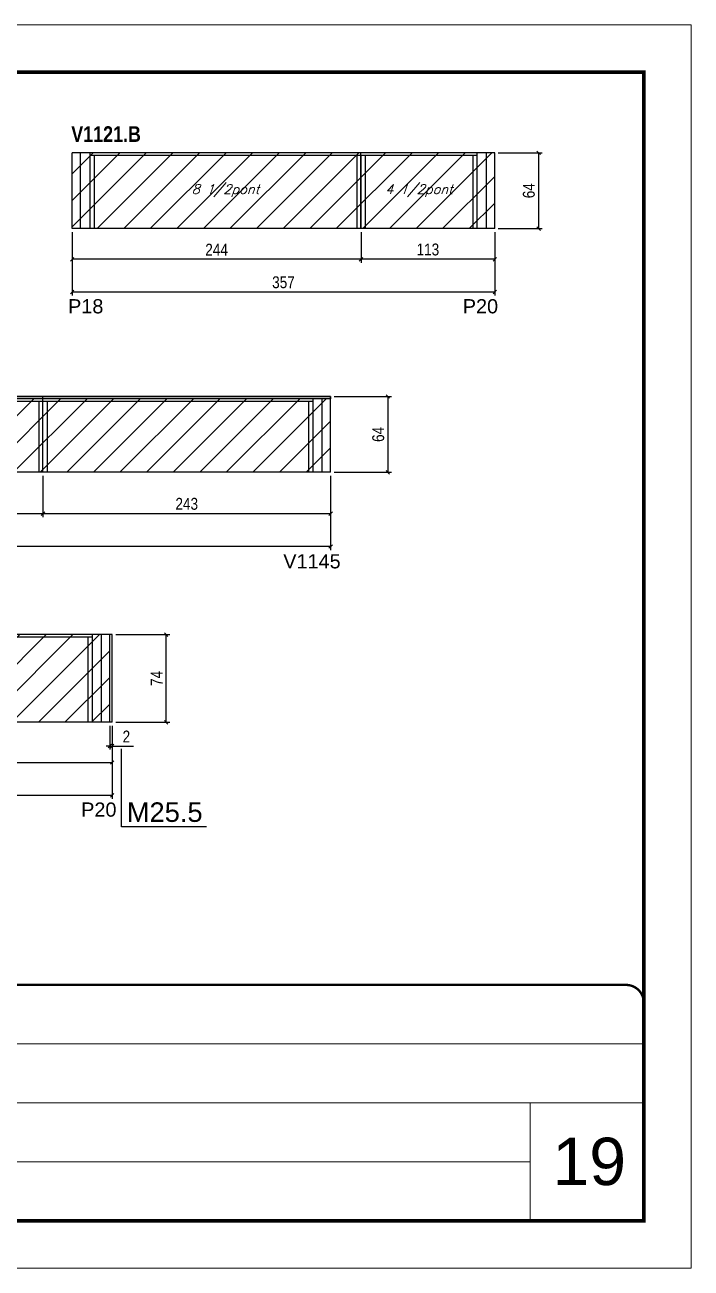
# Model space of a CAD drawing. Extents: x 3309 to 9563, y -2522 to 14608.
# Drawn here: x 7415 to 7978, y 8964 to 10014 of the extents above; entities that cross this region are included whole.
import ezdxf

# ---------------------------------------------------------------- set-up
doc = ezdxf.new("R2010")
doc.units = 0
doc.linetypes.add('CONTINUO', pattern=[0])
doc.linetypes.add('DASHED', pattern=[0.75, 0.5, -0.25])
for name, color, linetype in [('5', 5, 'Continuous'), ('COTA', 241, 'Continuous'), ('NOMENCLATURA', 7, 'Continuous'), ('Painéis', 200, 'Continuous'), ('SARR_2.2x7', 40, 'Continuous'), ('SARR_3.5x7', 81, 'Continuous'), ('texto', 7, 'Continuous')]:
    doc.layers.add(name, color=color, linetype=linetype)
for name, color, linetype, lineweight in [('CARIMBO', 255, 'Continuous', 9), ('Folhas', 255, 'Continuous', 9), ('Hachura', 251, 'Continuous', 9), ('SARRAFO DE PRESSAO', 251, 'DASHED', 9)]:
    doc.layers.add(name, color=color, linetype=linetype, lineweight=lineweight)
doc.styles.add('ARIAL', font='arial.ttf')
doc.styles.add('COTA TECNICA', font='techl___.ttf', dxfattribs={"height": 10})
doc.styles.add('Romans', font='romans.shx')
doc.styles.get("Standard").update_dxf_attribs({"font": 'arial.ttf'})
doc.styles.add('TECNICA', font='techb___.ttf', dxfattribs={"height": 10})
doc.dimstyles.new('PAINEL', dxfattribs={"dimtxt": 10, "dimasz": 3, "dimexe": 3, "dimexo": 3, "dimgap": 3, "dimtad": 1, "dimdec": 1, "dimzin": 12, "dimdsep": 46, "dimtxsty": 'COTA TECNICA', "dimblk1": 'OBLIQUE', "dimblk2": 'OBLIQUE', "dimsah": 1, "dimcen": 0.9, "dimclrd": 4, "dimclre": 4, "dimclrt": 240, "dimadec": 1, "dimazin": 3, "dimtfac": 1, "dimtdec": 1, "dimtmove": 0, "dimatfit": 3, "dimfxl": 1, "dimtolj": 1, "dimtzin": 12, "dimarcsym": 0})

# ---------------------------------------------------------------- blocks, each defined once
blk = doc.blocks.new('9999999999')
at = {"color": 30, "linetype": 'CONTINUO'}
for p, q in [((98564.6, 34379.6), (99584, 34379.6)), ((98564.6, 34329.8), (99488, 34329.8)), ((99584, 34329.8), (99488, 34329.8)), ((99488, 34329.8), (99488, 34230.2)), ((98564.6, 34280), (99488, 34280))]:
    blk.add_line(p, q, dxfattribs=at)
at = {"color": 30, "linetype": 'CONTINUO', "const_width": 2}
blk.add_lwpolyline([(99584, 34230.2), (99584, 34414.4, 0.414214), (99569, 34429.4), (98229, 34429.4, 0.414214), (98214, 34414.4), (98214, 34245.2, 0.414214), (98229, 34230.2), (99584, 34230.2)], format="xyb", dxfattribs=at)
at = {"layer": 'Folhas'}
blk.add_lwpolyline([(98139, 34190.2), (99624, 34190.2), (99624, 35240.2), (98139, 35240.2)], close=True, dxfattribs=at)
at = {"layer": 'Folhas', "color": 30, "const_width": 3}
blk.add_lwpolyline([(98214, 34230.2), (99584, 34230.2), (99584, 35200.2), (98214, 35200.2)], close=True, dxfattribs=at)
blk = doc.blocks.new('_Oblique')
at = {"color": 0, "linetype": 'ByBlock', "lineweight": -2}
blk.add_line((-0.5, -0.5), (0.5, 0.5), dxfattribs=at)
blk = doc.blocks.new('*D615')
at = {"layer": 'COTA', "color": 4, "linetype": 'ByBlock', "lineweight": -2, "transparency": 16777216}
for p, q in [((7699, 9838.5), (7699, 9812.6)), ((7812, 9838.5), (7812, 9812.6)), ((7812, 9815.6), (7699, 9815.6))]:
    blk.add_line(p, q, dxfattribs=at)
at = {"layer": 'Defpoints', "color": 0, "linetype": 'ByBlock', "transparency": 16777216}
for p in [(7699, 9841.5), (7812, 9841.5), (7699, 9815.6)]:
    blk.add_point(p, dxfattribs=at)
at = {"layer": 'COTA', "color": 4, "linetype": 'ByBlock', "lineweight": -2, "transparency": 16777216, "xscale": 3, "yscale": 3, "zscale": 3, "rotation": 180}
blk.add_blockref('_Oblique', (7699, 9815.6), dxfattribs=at)
at = {"layer": 'COTA', "color": 4, "linetype": 'ByBlock', "lineweight": -2, "transparency": 16777216, "xscale": 3, "yscale": 3, "zscale": 3}
blk.add_blockref('_Oblique', (7812, 9815.6), dxfattribs=at)
at = {"layer": 'COTA', "color": 240, "linetype": 'ByBlock', "transparency": 16777216, "insert": (7755.5, 9823.8), "char_height": 10, "attachment_point": 5, "style": 'COTA TECNICA'}
blk.add_mtext('\\A1;113', dxfattribs=at)
blk = doc.blocks.new('*D616')
at = {"layer": 'COTA', "color": 4, "linetype": 'ByBlock', "lineweight": -2, "transparency": 16777216}
for p, q in [((7455, 9838.5), (7455, 9812.6)), ((7699, 9838.5), (7699, 9812.6)), ((7699, 9815.6), (7455, 9815.6))]:
    blk.add_line(p, q, dxfattribs=at)
at = {"layer": 'Defpoints', "color": 0, "linetype": 'ByBlock', "transparency": 16777216}
for p in [(7455, 9841.5), (7699, 9841.5), (7455, 9815.6)]:
    blk.add_point(p, dxfattribs=at)
at = {"layer": 'COTA', "color": 4, "linetype": 'ByBlock', "lineweight": -2, "transparency": 16777216, "xscale": 3, "yscale": 3, "zscale": 3, "rotation": 180}
blk.add_blockref('_Oblique', (7455, 9815.6), dxfattribs=at)
at = {"layer": 'COTA', "color": 4, "linetype": 'ByBlock', "lineweight": -2, "transparency": 16777216, "xscale": 3, "yscale": 3, "zscale": 3}
blk.add_blockref('_Oblique', (7699, 9815.6), dxfattribs=at)
at = {"layer": 'COTA', "color": 240, "linetype": 'ByBlock', "transparency": 16777216, "insert": (7577, 9823.7), "char_height": 10, "attachment_point": 5, "style": 'COTA TECNICA'}
blk.add_mtext('\\A1;244', dxfattribs=at)
blk = doc.blocks.new('*D623')
at = {"layer": 'COTA', "color": 4, "linetype": 'ByBlock', "lineweight": -2, "transparency": 16777216}
for p, q in [((7455, 9838.5), (7455, 9784.9)), ((7812, 9838.5), (7812, 9784.9)), ((7812, 9787.9), (7455, 9787.9))]:
    blk.add_line(p, q, dxfattribs=at)
at = {"layer": 'Defpoints', "color": 0, "linetype": 'ByBlock', "transparency": 16777216}
for p in [(7455, 9841.5), (7812, 9841.5), (7455, 9787.9)]:
    blk.add_point(p, dxfattribs=at)
at = {"layer": 'COTA', "color": 4, "linetype": 'ByBlock', "lineweight": -2, "transparency": 16777216, "xscale": 3, "yscale": 3, "zscale": 3, "rotation": 180}
blk.add_blockref('_Oblique', (7455, 9787.9), dxfattribs=at)
at = {"layer": 'COTA', "color": 4, "linetype": 'ByBlock', "lineweight": -2, "transparency": 16777216, "xscale": 3, "yscale": 3, "zscale": 3}
blk.add_blockref('_Oblique', (7812, 9787.9), dxfattribs=at)
at = {"layer": 'COTA', "color": 240, "linetype": 'ByBlock', "transparency": 16777216, "insert": (7633.5, 9796.1), "char_height": 10, "attachment_point": 5, "style": 'COTA TECNICA'}
blk.add_mtext('\\A1;357', dxfattribs=at)
blk = doc.blocks.new('*D624')
at = {"layer": 'COTA', "color": 4, "lineweight": -2, "transparency": 16777216}
for p, q in [((7815, 9905.5), (7852, 9905.5)), ((7849, 9905.5), (7849, 9841.5)), ((7815, 9841.5), (7852, 9841.5))]:
    blk.add_line(p, q, dxfattribs=at)
at = {"layer": 'Defpoints', "color": 0, "transparency": 16777216}
for p in [(7812, 9905.5, 0), (7812, 9841.5, 0), (7849, 9841.5)]:
    blk.add_point(p, dxfattribs=at)
at = {"layer": 'COTA', "color": 4, "lineweight": -2, "transparency": 16777216, "xscale": 3, "yscale": 3, "zscale": 3}
for p, rotation in [((7849, 9905.5), 90), ((7849, 9841.5), 270)]:
    blk.add_blockref('_Oblique', p, dxfattribs=dict(at, rotation=rotation))
at = {"layer": 'COTA', "color": 240, "transparency": 16777216, "insert": (7840.8, 9873.5), "char_height": 10, "attachment_point": 5, "rotation": 90, "style": 'COTA TECNICA'}
blk.add_mtext('\\A1;64', dxfattribs=at)
blk = doc.blocks.new('*D630')
at = {"layer": 'COTA', "color": 4, "linetype": 'ByBlock', "lineweight": -2, "transparency": 16777216}
for p, q in [((6942.3, 9632.7), (6942.3, 9570)), ((7673.3, 9632.7), (7673.3, 9570)), ((7673.3, 9573), (6942.3, 9573))]:
    blk.add_line(p, q, dxfattribs=at)
at = {"layer": 'Defpoints', "color": 0, "linetype": 'ByBlock', "transparency": 16777216}
for p in [(6942.3, 9635.7), (7673.3, 9635.7), (6942.3, 9573)]:
    blk.add_point(p, dxfattribs=at)
at = {"layer": 'COTA', "color": 4, "linetype": 'ByBlock', "lineweight": -2, "transparency": 16777216, "xscale": 3, "yscale": 3, "zscale": 3, "rotation": 180}
blk.add_blockref('_Oblique', (6942.3, 9573), dxfattribs=at)
at = {"layer": 'COTA', "color": 4, "linetype": 'ByBlock', "lineweight": -2, "transparency": 16777216, "xscale": 3, "yscale": 3, "zscale": 3}
blk.add_blockref('_Oblique', (7673.3, 9573), dxfattribs=at)
at = {"layer": 'COTA', "color": 240, "linetype": 'ByBlock', "transparency": 16777216, "insert": (7307.8, 9581.3), "char_height": 10, "attachment_point": 5, "style": 'COTA TECNICA'}
blk.add_mtext('\\A1;731', dxfattribs=at)
blk = doc.blocks.new('*D626')
at = {"layer": 'COTA', "color": 4, "lineweight": -2, "transparency": 16777216}
for p, q in [((7186.3, 9632.7), (7186.3, 9597.8)), ((7430.3, 9632.7), (7430.3, 9597.8)), ((7186.3, 9600.8), (7430.3, 9600.8))]:
    blk.add_line(p, q, dxfattribs=at)
at = {"layer": 'Defpoints', "color": 0, "transparency": 16777216}
for p in [(7186.3, 9635.7, 0), (7430.3, 9635.7, 0), (7430.3, 9600.8)]:
    blk.add_point(p, dxfattribs=at)
at = {"layer": 'COTA', "color": 4, "lineweight": -2, "transparency": 16777216, "xscale": 3, "yscale": 3, "zscale": 3, "rotation": 180}
blk.add_blockref('_Oblique', (7186.3, 9600.8), dxfattribs=at)
at = {"layer": 'COTA', "color": 4, "lineweight": -2, "transparency": 16777216, "xscale": 3, "yscale": 3, "zscale": 3}
blk.add_blockref('_Oblique', (7430.3, 9600.8), dxfattribs=at)
at = {"layer": 'COTA', "color": 240, "transparency": 16777216, "insert": (7308.3, 9608.8), "char_height": 10, "attachment_point": 5, "style": 'COTA TECNICA'}
blk.add_mtext('\\A1;244', dxfattribs=at)
blk = doc.blocks.new('*D631')
at = {"layer": 'COTA', "color": 4, "lineweight": -2, "transparency": 16777216}
for p, q in [((7430.3, 9632.7), (7430.3, 9597.8)), ((7673.3, 9632.7), (7673.3, 9597.8)), ((7430.3, 9600.8), (7673.3, 9600.8))]:
    blk.add_line(p, q, dxfattribs=at)
at = {"layer": 'Defpoints', "color": 0, "transparency": 16777216}
for p in [(7430.3, 9635.7, 0), (7673.3, 9635.7, 0), (7673.3, 9600.8)]:
    blk.add_point(p, dxfattribs=at)
at = {"layer": 'COTA', "color": 4, "lineweight": -2, "transparency": 16777216, "xscale": 3, "yscale": 3, "zscale": 3, "rotation": 180}
blk.add_blockref('_Oblique', (7430.3, 9600.8), dxfattribs=at)
at = {"layer": 'COTA', "color": 4, "lineweight": -2, "transparency": 16777216, "xscale": 3, "yscale": 3, "zscale": 3}
blk.add_blockref('_Oblique', (7673.3, 9600.8), dxfattribs=at)
at = {"layer": 'COTA', "color": 240, "transparency": 16777216, "insert": (7551.8, 9609), "char_height": 10, "attachment_point": 5, "style": 'COTA TECNICA'}
blk.add_mtext('\\A1;243', dxfattribs=at)
blk = doc.blocks.new('*D632')
at = {"layer": 'COTA', "color": 4, "linetype": 'ByBlock', "lineweight": -2, "transparency": 16777216}
for p, q in [((6942.3, 9421.6), (6942.3, 9359.8)), ((7488.8, 9421.6), (7488.8, 9359.8)), ((7488.8, 9362.8), (6942.3, 9362.8))]:
    blk.add_line(p, q, dxfattribs=at)
at = {"layer": 'Defpoints', "color": 0, "linetype": 'ByBlock', "transparency": 16777216}
for p in [(6942.3, 9424.6), (7488.8, 9424.6), (6942.3, 9362.8)]:
    blk.add_point(p, dxfattribs=at)
at = {"layer": 'COTA', "color": 4, "linetype": 'ByBlock', "lineweight": -2, "transparency": 16777216, "xscale": 3, "yscale": 3, "zscale": 3, "rotation": 180}
blk.add_blockref('_Oblique', (6942.3, 9362.8), dxfattribs=at)
at = {"layer": 'COTA', "color": 4, "linetype": 'ByBlock', "lineweight": -2, "transparency": 16777216, "xscale": 3, "yscale": 3, "zscale": 3}
blk.add_blockref('_Oblique', (7488.8, 9362.8), dxfattribs=at)
at = {"layer": 'COTA', "color": 240, "linetype": 'ByBlock', "transparency": 16777216, "insert": (7215.5, 9371), "char_height": 10, "attachment_point": 5, "style": 'COTA TECNICA'}
blk.add_mtext('\\A1;546.5', dxfattribs=at)
blk = doc.blocks.new('*D633')
at = {"layer": 'COTA', "color": 4, "lineweight": -2, "transparency": 16777216}
for p, q in [((7491.8, 9498.6), (7537.4, 9498.6)), ((7534.4, 9424.6), (7534.4, 9498.6)), ((7491.8, 9424.6), (7537.4, 9424.6))]:
    blk.add_line(p, q, dxfattribs=at)
at = {"layer": 'Defpoints', "color": 0, "transparency": 16777216}
for p in [(7488.8, 9498.6), (7534.4, 9498.6), (7488.8, 9424.6)]:
    blk.add_point(p, dxfattribs=at)
at = {"layer": 'COTA', "color": 4, "lineweight": -2, "transparency": 16777216, "xscale": 3, "yscale": 3, "zscale": 3}
for p, rotation in [((7534.4, 9498.6), 90), ((7534.4, 9424.6), 270)]:
    blk.add_blockref('_Oblique', p, dxfattribs=dict(at, rotation=rotation))
at = {"layer": 'COTA', "color": 240, "transparency": 16777216, "insert": (7526.4, 9461.6), "char_height": 10, "attachment_point": 5, "rotation": 90, "style": 'COTA TECNICA'}
blk.add_mtext('\\A1;74', dxfattribs=at)
blk = doc.blocks.new('*D634')
at = {"layer": 'COTA', "color": 4, "lineweight": -2, "transparency": 16777216}
for p, q in [((7242.8, 9421.6), (7242.8, 9387.6)), ((7488.8, 9421.6), (7488.8, 9387.6)), ((7242.8, 9390.6), (7488.8, 9390.6))]:
    blk.add_line(p, q, dxfattribs=at)
at = {"layer": 'Defpoints', "color": 0, "transparency": 16777216}
for p in [(7242.8, 9424.6, 0), (7488.8, 9424.6, 0), (7488.8, 9390.6)]:
    blk.add_point(p, dxfattribs=at)
at = {"layer": 'COTA', "color": 4, "lineweight": -2, "transparency": 16777216, "xscale": 3, "yscale": 3, "zscale": 3, "rotation": 180}
blk.add_blockref('_Oblique', (7242.8, 9390.6), dxfattribs=at)
at = {"layer": 'COTA', "color": 4, "lineweight": -2, "transparency": 16777216, "xscale": 3, "yscale": 3, "zscale": 3}
blk.add_blockref('_Oblique', (7488.8, 9390.6), dxfattribs=at)
at = {"layer": 'COTA', "color": 240, "transparency": 16777216, "insert": (7365.8, 9398.7), "char_height": 10, "attachment_point": 5, "style": 'COTA TECNICA'}
blk.add_mtext('\\A1;246', dxfattribs=at)
blk = doc.blocks.new('*D629')
at = {"layer": 'COTA', "color": 4, "lineweight": -2, "transparency": 16777216}
for p, q in [((7486.8, 9421.6), (7486.8, 9401.5)), ((7488.8, 9421.6), (7488.8, 9401.5)), ((7486.8, 9404.5), (7483.8, 9404.5)), ((7486.8, 9404.5), (7488.8, 9404.5)), ((7488.8, 9404.5), (7506.9, 9404.5))]:
    blk.add_line(p, q, dxfattribs=at)
at = {"layer": 'Defpoints', "color": 0, "transparency": 16777216}
for p in [(7486.8, 9424.6, 0), (7488.8, 9424.6, 0), (7488.8, 9404.5)]:
    blk.add_point(p, dxfattribs=at)
at = {"layer": 'COTA', "color": 4, "lineweight": -2, "transparency": 16777216, "xscale": 3, "yscale": 3, "zscale": 3}
blk.add_blockref('_Oblique', (7486.8, 9404.5), dxfattribs=at)
at = {"layer": 'COTA', "color": 4, "lineweight": -2, "transparency": 16777216, "xscale": 3, "yscale": 3, "zscale": 3, "rotation": 180}
blk.add_blockref('_Oblique', (7488.8, 9404.5), dxfattribs=at)
at = {"layer": 'COTA', "color": 240, "transparency": 16777216, "insert": (7500.8, 9412.5), "char_height": 10, "attachment_point": 5, "style": 'COTA TECNICA'}
blk.add_mtext('\\A1;2', dxfattribs=at)
blk = doc.blocks.new('*D2909')
at = {"layer": 'COTA', "color": 4, "lineweight": -2, "transparency": 16777216}
for p, q in [((7676.3, 9699.7), (7724.7, 9699.7)), ((7721.7, 9699.7), (7721.7, 9635.7)), ((7676.3, 9635.7), (7724.7, 9635.7))]:
    blk.add_line(p, q, dxfattribs=at)
at = {"layer": 'Defpoints', "color": 0, "transparency": 16777216}
for p in [(7673.3, 9699.7), (7673.3, 9635.7), (7721.7, 9635.7)]:
    blk.add_point(p, dxfattribs=at)
at = {"layer": 'COTA', "color": 4, "lineweight": -2, "transparency": 16777216, "xscale": 3, "yscale": 3, "zscale": 3}
for p, rotation in [((7721.7, 9699.7), 90), ((7721.7, 9635.7), 270)]:
    blk.add_blockref('_Oblique', p, dxfattribs=dict(at, rotation=rotation))
at = {"layer": 'COTA', "color": 240, "transparency": 16777216, "insert": (7713.6, 9667.7), "char_height": 10, "attachment_point": 5, "rotation": 90, "style": 'COTA TECNICA'}
blk.add_mtext('\\A1;64', dxfattribs=at)

msp = doc.modelspace()

# ---------------------------------------------------------------- hatches: boundary and pattern name
at = {"layer": 'Hachura', "linetype": 'ByBlock'}
h = msp.add_hatch(dxfattribs=at)
h.set_pattern_fill('ANSI31', color=256, scale=5)
h.set_pattern_definition([(45, (1608.32, 0.018), (-11.22532, 11.22532), [])])
h.paths.add_polyline_path([(7698.96, 9905.53), (7454.96, 9905.53), (7454.96, 9841.53), (7698.96, 9841.53)])
h.paths.add_polyline_path([(7811.96, 9841.53), (7811.96, 9905.53), (7698.96, 9905.53), (7698.96, 9841.53)])
h = msp.add_hatch(dxfattribs=at)
h.set_pattern_fill('ANSI31', color=256, scale=5)
h.set_pattern_definition([(45, (0, -239.472), (-11.22532, 11.22532), [])])
h.paths.add_polyline_path([(6942.28, 9699.68), (6942.28, 9635.68), (7186.28, 9635.68), (7186.28, 9699.68)])
h.paths.add_polyline_path([(7186.28, 9697.68), (7186.28, 9635.68), (7430.28, 9635.68), (7430.28, 9697.68)])
h.paths.add_polyline_path([(7430.28, 9697.68), (7430.28, 9635.68), (7673.28, 9635.68), (7673.28, 9697.68)])
h = msp.add_hatch(dxfattribs=at)
h.set_pattern_fill('ANSI31', color=256, scale=5)
h.paths.add_polyline_path([(7188.28, 9498.59), (6944.28, 9498.59), (6944.28, 9424.59), (7188.28, 9424.59)])
h.paths.add_polyline_path([(7242.78, 9498.59), (7188.28, 9498.59), (7188.28, 9424.59), (7242.78, 9424.59)])
h.paths.add_polyline_path([(7486.78, 9498.59), (7242.78, 9498.59), (7242.78, 9424.59), (7486.78, 9424.59)])

# ---------------------------------------------------------------- linework, layer by layer
at = {"layer": 'NOMENCLATURA', "linetype": 'Continuous'}
for p, q in [((7496.69, 9336.22, 0), (7496.69, 9402.04, 0)), ((7568.57, 9336.22, 0), (7496.69, 9336.22, 0))]:
    msp.add_line(p, q, dxfattribs=at)
at = {"layer": 'Painéis', "linetype": 'ByBlock'}
for p, q in [((7811.96, 9905.53), (7454.96, 9905.53)), ((7454.96, 9841.53), (7454.96, 9905.53)), ((7698.96, 9841.53), (7698.96, 9905.53)), ((7811.96, 9841.53), (7811.96, 9905.53)), ((7811.96, 9841.53), (7454.96, 9841.53)), ((7673.28, 9699.68), (6942.28, 9699.68)), ((7430.28, 9635.68), (7430.28, 9699.68)), ((7673.28, 9635.68), (7673.28, 9699.68)), ((7673.28, 9635.68), (6942.28, 9635.68)), ((7488.78, 9498.59), (6942.28, 9498.59)), ((7486.78, 9424.59), (7486.78, 9498.59)), ((7488.78, 9424.59), (7488.78, 9498.59)), ((7488.78, 9424.59), (6942.28, 9424.59))]:
    msp.add_line(p, q, dxfattribs=at)
msp.add_lwpolyline([(7673.28, 9697.68), (7186.28, 9697.68), (7186.28, 9699.68), (7673.28, 9699.68)], close=True, dxfattribs=at)
at = {"layer": 'SARR_2.2x7', "linetype": 'Continuous'}
for p, q in [((7461.96, 9841.53), (7461.96, 9905.53)), ((7698.96, 9903.33), (7469.96, 9903.33)), ((7796.96, 9903.33), (7698.96, 9903.33)), ((7804.96, 9841.53), (7804.96, 9905.53)), ((7430.28, 9695.48), (7186.28, 9695.48)), ((7658.28, 9695.48), (7430.28, 9695.48)), ((7666.28, 9635.68), (7666.28, 9697.68)), ((7471.78, 9496.39), (7242.78, 9496.39)), ((7479.78, 9424.59), (7479.78, 9498.59))]:
    msp.add_line(p, q, dxfattribs=at)
at = {"layer": 'SARR_3.5x7'}
for p, q in [((7469.96, 9905.53), (7469.96, 9841.53)), ((7473.46, 9903.33), (7473.46, 9841.53)), ((7695.46, 9903.33), (7695.46, 9841.53)), ((7698.96, 9903.33), (7698.96, 9841.53)), ((7702.46, 9903.33), (7702.46, 9841.53)), ((7793.46, 9903.33), (7793.46, 9841.53)), ((7796.96, 9905.53), (7796.96, 9841.53)), ((7426.78, 9695.48), (7426.78, 9635.68)), ((7433.78, 9695.48), (7433.78, 9635.68)), ((7654.78, 9695.48), (7654.78, 9635.68)), ((7658.28, 9697.68), (7658.28, 9635.68)), ((7468.28, 9496.39), (7468.28, 9424.59)), ((7471.78, 9498.59), (7471.78, 9424.59))]:
    msp.add_line(p, q, dxfattribs=at)

# ---------------------------------------------------------------- block references
at = {"layer": 'SARRAFO DE PRESSAO', "color": 6, "linetype": 'ByBlock'}
msp.add_blockref('9999999999', (-91646.11, -25226.65), dxfattribs=at)

# ---------------------------------------------------------------- texts
at = {"layer": '5', "linetype": 'Continuous'}
for s, rotation, p in [('P18', 359.99996, (7451.55, 9769.9)), ('P20', 0.00004, (7784.98, 9769.9)), ('V1145', 0.00004, (7633.34, 9554.52)), ('P20', 0.00004, (7462.6, 9344.83))]:
    msp.add_text(s, height=12, rotation=rotation, dxfattribs=at).set_placement(p)
at = {"layer": 'CARIMBO', "style": 'ARIAL'}
msp.add_text('19', height=40, dxfattribs=at).set_placement((7860.73, 9033.7))
at = {"layer": 'NOMENCLATURA', "style": 'TECNICA'}
msp.add_text('V1121.B', height=13.2, dxfattribs=at).set_placement((7454.24, 9914.72))
at = {"layer": 'NOMENCLATURA', "linetype": 'Continuous'}
msp.add_text('M25.5', height=16.5, dxfattribs=at).set_placement((7501.15, 9340.42, 0))
at = {"layer": 'texto', "color": 2, "char_height": 8, "attachment_point": 5, "style": 'Romans'}
for s, insert in [('{\\Q19;\\C256;8 1/2pont}', (7584.46, 9873.53)), ('{\\Q19;\\C256;4 1/2pont}', (7747.96, 9873.53))]:
    msp.add_mtext(s, dxfattribs=dict(at, insert=insert))

# ---------------------------------------------------------------- dimensions: what is measured, and where the dimension line sits
at = {"layer": 'COTA'}
for base, p1, p2, angle, picture, middle in [((7848.95, 9841.53, 0), (7811.96, 9905.53), (7811.96, 9841.53), 90, '*D624', (7840.85, 9873.53, 0)), ((7721.74, 9635.68), (7673.28, 9699.68), (7673.28, 9635.68), 90, '*D2909', (7713.64, 9667.68)), ((7534.43, 9498.59), (7488.78, 9424.59), (7488.78, 9498.59), 90, '*D633', (7526.36, 9461.59)), ((7488.78, 9404.55, 0), (7486.78, 9424.59), (7488.78, 9424.59), 180, '*D629', (7500.83, 9412.55, 0))]:
    dim = msp.add_linear_dim(base=base, p1=p1, p2=p2, angle=angle, dimstyle='PAINEL', dxfattribs=at)
    dim.commit()
    dim.dimension.update_dxf_attribs({"geometry": picture, "text_midpoint": middle})
at = {"layer": 'COTA', "linetype": 'ByBlock'}
dim = msp.add_linear_dim(base=(7454.96, 9815.62), p1=(7698.96, 9841.53), p2=(7454.96, 9841.53), angle=180, dimstyle='PAINEL', override={"dimtmove": 1}, dxfattribs=at)
dim.commit()
dim.dimension.update_dxf_attribs({"geometry": '*D616', "text_midpoint": (7576.96, 9823.69)})
for base, p1, p2, picture, middle in [((7454.96, 9787.91), (7811.96, 9841.53), (7454.96, 9841.53), '*D623', (7633.46, 9796.13)), ((7698.96, 9815.62), (7811.96, 9841.53), (7698.96, 9841.53), '*D615', (7755.46, 9823.84)), ((6942.28, 9573.04), (7673.28, 9635.68), (6942.28, 9635.68), '*D630', (7307.78, 9581.26)), ((6942.28, 9362.84), (7488.78, 9424.59), (6942.28, 9424.59), '*D632', (7215.53, 9370.95))]:
    dim = msp.add_linear_dim(base=base, p1=p1, p2=p2, angle=180, dimstyle='PAINEL', dxfattribs=at)
    dim.commit()
    dim.dimension.update_dxf_attribs({"geometry": picture, "text_midpoint": middle})
at = {"layer": 'COTA'}
for base, p1, p2, picture, middle in [((7430.28, 9600.75, 0), (7186.28, 9635.68), (7430.28, 9635.68), '*D626', (7308.28, 9608.82, 0)), ((7673.28, 9600.75, 0), (7430.28, 9635.68), (7673.28, 9635.68), '*D631', (7551.78, 9608.97, 0)), ((7488.78, 9390.55, 0), (7242.78, 9424.59), (7488.78, 9424.59), '*D634', (7365.78, 9398.65, 0))]:
    dim = msp.add_linear_dim(base=base, p1=p1, p2=p2, dimstyle='PAINEL', dxfattribs=at)
    dim.commit()
    dim.dimension.update_dxf_attribs({"geometry": picture, "text_midpoint": middle})

doc.saveas('drawing.dxf')
